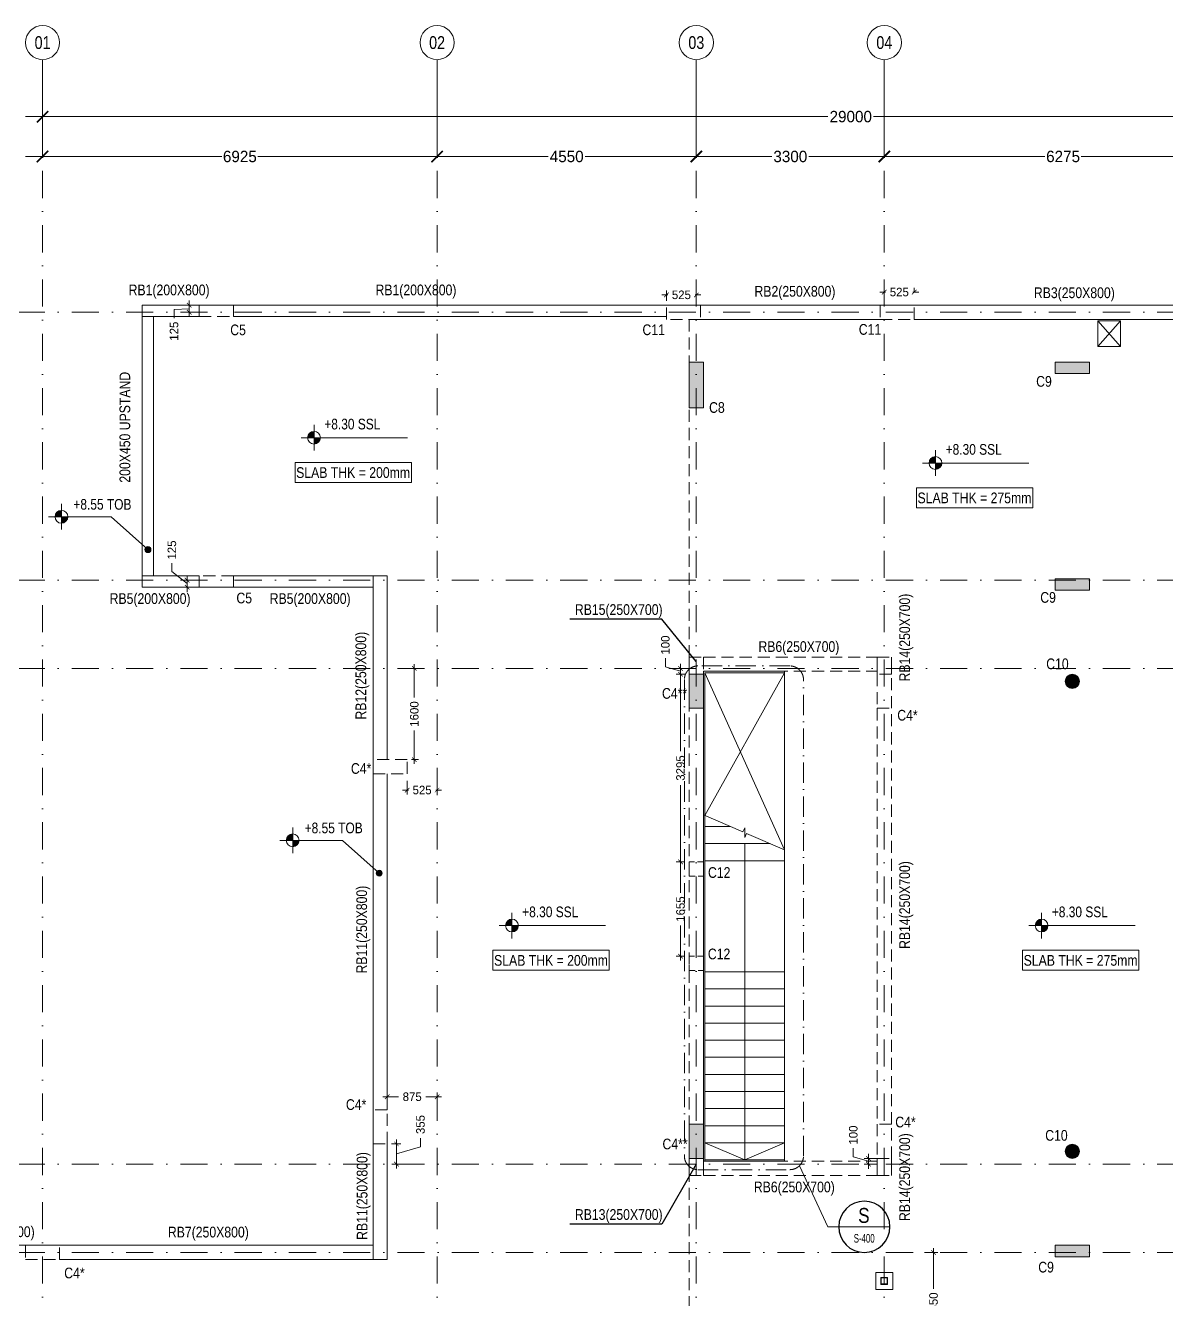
# Model space of a CAD drawing. Header units: millimetres. Extents: x -1760 to 80452, y -32586 to 8596.
# Drawn here: x 9075 to 29104, y -20546 to 1814 of the extents above; entities that cross this region are included whole.
import ezdxf
from ezdxf.enums import TextEntityAlignment as Align

# ---------------------------------------------------------------- set-up
doc = ezdxf.new("R2010")
doc.units = ezdxf.units.MM
doc.header["$LTSCALE"] = 75
for name, pattern in [('ACAD_ISO02W100', [15, 12, -3]), ('Dash Dot 3_16_', [7.9375, 4.7625, -1.5875, 0, -1.5875]), ('DASHDOT2', [12.7, 6.35, -3.175, 0, -3.175]), ('Dot & Dashed', [502.708322, 238.125, -132.291667, 0, -132.291655]), ('Hidden Line', [4.233333, 2.822222, -1.411111])]:
    doc.linetypes.add(name, pattern=pattern)
for name, color, linetype in [('00_A_GRIDS.3D', 1, 'Continuous'), ('02_A_GRIDS.3D', 1, 'Continuous'), ('133-EDEN HILLS- Grid$0$A_DIM 75', 1, 'Continuous'), ('STR BEAMS', 2, 'Continuous')]:
    doc.layers.add(name, color=color, linetype=linetype)
for name, color, linetype, lineweight in [('A-ANNO-SYMB', 150, 'Continuous', 9), ('G-ANNO-DIMS', 111, 'Continuous', 9), ('S-BEAM-IDEN', 2, 'Continuous', 9), ('S-COL', 3, 'Continuous', 13), ('S-COLS-IDEN', 171, 'Continuous', 9), ('S-HATCH', 8, 'Continuous', 9), ('S-SLAB', 3, 'Continuous', 13), ('S-STRS-____-OTLN', 31, 'Continuous', 9), ('TXT', 11, 'Continuous', 9)]:
    doc.layers.add(name, color=color, linetype=linetype, lineweight=lineweight)
doc.styles.add('133-5F Grid$0$TEXT 75', font='GOTHIC.TTF', dxfattribs={"height": 150})
doc.styles.add('236 - NAS Mall_CD_GF Plan$0$TEXT 500', font='GOTHIC.TTF', dxfattribs={"height": 350})
doc.styles.add('Arial', font='arial.ttf', dxfattribs={"width": 0.8, "height": 187.5})
doc.styles.add('Arial Narrow_1', font='ARIALN.TTF', dxfattribs={"height": 187.5})
doc.styles.add('Arial Narrow_2', font='ARIALN.TTF', dxfattribs={"height": 262.5})
doc.styles.add('Arial Narrow_3', font='ARIALN.TTF', dxfattribs={"width": 0.8, "height": 150})
doc.styles.add('GENERATED_STYLE_3', font='arial.ttf', dxfattribs={"width": 0.8})
doc.styles.add('TEXT 100', font='GOTHIC.TTF', dxfattribs={"height": 200})
doc.dimstyles.new('133-5F Grid$0$DIM 75', dxfattribs={"dimtxt": 150, "dimasz": 80, "dimexe": 75, "dimexo": 75, "dimgap": 75, "dimtad": 0, "dimdec": 0, "dimrnd": 5, "dimzin": 0, "dimdsep": 46, "dimtxsty": '133-5F Grid$0$TEXT 75', "dimblk": '133-5F Grid$0$_ARCHTICK', "dimcen": 0, "dimdle": 75, "dimclrd": 256, "dimclre": 256, "dimclrt": 256, "dimadec": 0, "dimazin": 0, "dimtfac": 1, "dimtdec": 0, "dimtmove": 1, "dimatfit": 3, "dimfxl": 160, "dimfxlon": 1, "dimtolj": 1, "dimtzin": 0, "dimlwd": 0, "dimlwe": 0, "dimarcsym": 0})
doc.dimstyles.new('236 - NAS Mall_CD_GF Plan$0$DIM 500', dxfattribs={"dimtxt": 350, "dimasz": 300, "dimexe": 0, "dimexo": 0, "dimgap": 25, "dimtad": 0, "dimdec": 0, "dimrnd": 5, "dimzin": 0, "dimdsep": 46, "dimtxsty": '236 - NAS Mall_CD_GF Plan$0$TEXT 500', "dimblk": '236 - NAS Mall_CD_GF Plan$0$_ARCHTICK', "dimcen": 0, "dimdle": 300, "dimclrd": 256, "dimclre": 256, "dimclrt": 256, "dimadec": 0, "dimazin": 0, "dimtfac": 1, "dimtdec": 0, "dimtmove": 1, "dimatfit": 3, "dimfxl": 1000, "dimfxlon": 1, "dimtolj": 1, "dimtzin": 0, "dimlwd": 0, "dimlwe": 0, "dimarcsym": 0})

# ---------------------------------------------------------------- blocks, each defined once
blk = doc.blocks.new('Spot Elevations - WYE_Spot Elevation - Target Filled-619581-VILLA E - FIRST FLOOR')
at = {"layer": 'G-ANNO-DIMS'}
h = blk.add_hatch(color=256, dxfattribs=at)
edge = h.paths.add_edge_path(flags=0)
edge.add_line((0, 0), (-1.5, 0))
edge.add_arc((0, 0), 1.5, 90, 180, ccw=False)
edge.add_line((0, 1.5), (0, 0))
h = blk.add_hatch(color=256, dxfattribs=at)
edge = h.paths.add_edge_path(flags=0)
edge.add_line((0, 0), (1.5, 0))
edge.add_arc((0, 0), 1.5, 270, 360, ccw=False)
edge.add_line((0, -1.5), (0, 0))
for p, q in [((0, -3), (0, 3)), ((-3, 0), (3.01, 0))]:
    blk.add_line(p, q, dxfattribs=at)
blk.add_circle((0, 0), 1.5, dxfattribs=at)
blk = doc.blocks.new('Standard grid marker')
at = {"layer": '00_A_GRIDS.3D', "linetype": 'Dot & Dashed', "lineweight": 0}
blk.add_line((1000, 0), (0, 0), dxfattribs=at)
at = {"layer": '00_A_GRIDS.3D', "linetype": 'DASHDOT2', "lineweight": 0}
blk.add_line((1000, 0), (29352, 0), dxfattribs=at)
at = {"layer": '00_A_GRIDS.3D', "linetype": 'Continuous', "lineweight": 0}
blk.add_circle((-300, 0), 300, dxfattribs=at)
at = {"layer": '00_A_GRIDS.3D', "linetype": 'Dot & Dashed', "lineweight": 0}
blk.add_point((1000, 0), dxfattribs=at)
blk.add_point((1000, 0), dxfattribs=at)
at = {"layer": '00_A_GRIDS.3D', "lineweight": 0, "style": 'GENERATED_STYLE_3'}
for tag, p in [('AC_MarkerText_1_0', (-464, -51)), ('AC_MarkerText_1_1', (30488, -51))]:
    blk.add_attdef(tag, text='', height=225, rotation=90, dxfattribs=at).set_placement(p, align=Align.TOP_CENTER)
blk = doc.blocks.new('Standard grid marker_2')
at = {"layer": '00_A_GRIDS.3D', "linetype": 'DASHDOT2', "lineweight": 0}
blk.add_line((1000, 0), (50581, 0), dxfattribs=at)
at = {"layer": '00_A_GRIDS.3D', "lineweight": 0, "style": 'GENERATED_STYLE_3'}
for tag, p in [('AC_MarkerText_1_0', (-300, -215)), ('AC_MarkerText_1_1', (51881, -215))]:
    blk.add_attdef(tag, text='', height=225, rotation=180, dxfattribs=at).set_placement(p, align=Align.TOP_CENTER)
blk = doc.blocks.new('236 - NAS Mall_CD_GF Plan$0$_ARCHTICK')
at = {"color": 0, "linetype": 'ByBlock', "const_width": 0.15}
blk.add_lwpolyline([(-0.5, -0.5), (0.5, 0.5)], dxfattribs=at)
blk = doc.blocks.new('*D5')
at = {"layer": '02_A_GRIDS.3D', "lineweight": 0, "transparency": 16777216}
for p, q in [((9375, -64), (9375, -486)), ((16300, -64), (16300, -486)), ((9075, -486), (12519, -486)), ((16600, -486), (13156, -486))]:
    blk.add_line(p, q, dxfattribs=at)
at = {"layer": 'Defpoints', "color": 0, "transparency": 16777216}
for p in [(9375, -64), (16300, -64), (16300, -486)]:
    blk.add_point(p, dxfattribs=at)
at = {"layer": '02_A_GRIDS.3D', "lineweight": 0, "transparency": 16777216, "xscale": 200, "yscale": 200, "zscale": 200, "rotation": 180}
blk.add_blockref('236 - NAS Mall_CD_GF Plan$0$_ARCHTICK', (9375, -486), dxfattribs=at)
at = {"layer": '02_A_GRIDS.3D', "lineweight": 0, "transparency": 16777216, "xscale": 200, "yscale": 200, "zscale": 200}
blk.add_blockref('236 - NAS Mall_CD_GF Plan$0$_ARCHTICK', (16300, -486), dxfattribs=at)
at = {"layer": '02_A_GRIDS.3D', "transparency": 16777216, "insert": (12838, -486), "char_height": 200, "attachment_point": 5, "style": 'TEXT 100'}
blk.add_mtext('\\A1;6925', dxfattribs=at)
blk = doc.blocks.new('*D6')
at = {"layer": '02_A_GRIDS.3D', "lineweight": 0, "transparency": 16777216}
for p, q in [((16300, -64), (16300, -486)), ((20850, -64), (20850, -486)), ((16000, -486), (18249, -486)), ((21150, -486), (18901, -486))]:
    blk.add_line(p, q, dxfattribs=at)
at = {"layer": 'Defpoints', "color": 0, "transparency": 16777216}
for p in [(16300, -64), (20850, -64), (20850, -486)]:
    blk.add_point(p, dxfattribs=at)
at = {"layer": '02_A_GRIDS.3D', "lineweight": 0, "transparency": 16777216, "xscale": 200, "yscale": 200, "zscale": 200, "rotation": 180}
blk.add_blockref('236 - NAS Mall_CD_GF Plan$0$_ARCHTICK', (16300, -486), dxfattribs=at)
at = {"layer": '02_A_GRIDS.3D', "lineweight": 0, "transparency": 16777216, "xscale": 200, "yscale": 200, "zscale": 200}
blk.add_blockref('236 - NAS Mall_CD_GF Plan$0$_ARCHTICK', (20850, -486), dxfattribs=at)
at = {"layer": '02_A_GRIDS.3D', "transparency": 16777216, "insert": (18575, -486), "char_height": 200, "attachment_point": 5, "style": 'TEXT 100'}
blk.add_mtext('\\A1;4550', dxfattribs=at)
blk = doc.blocks.new('*D7')
at = {"layer": '02_A_GRIDS.3D', "lineweight": 0, "transparency": 16777216}
for p, q in [((20850, -64), (20850, -486)), ((24150, -64), (24150, -486)), ((20550, -486), (22176, -486)), ((24450, -486), (22824, -486))]:
    blk.add_line(p, q, dxfattribs=at)
at = {"layer": 'Defpoints', "color": 0, "transparency": 16777216}
for p in [(20850, -64), (24150, -64), (24150, -486)]:
    blk.add_point(p, dxfattribs=at)
at = {"layer": '02_A_GRIDS.3D', "lineweight": 0, "transparency": 16777216, "xscale": 200, "yscale": 200, "zscale": 200, "rotation": 180}
blk.add_blockref('236 - NAS Mall_CD_GF Plan$0$_ARCHTICK', (20850, -486), dxfattribs=at)
at = {"layer": '02_A_GRIDS.3D', "lineweight": 0, "transparency": 16777216, "xscale": 200, "yscale": 200, "zscale": 200}
blk.add_blockref('236 - NAS Mall_CD_GF Plan$0$_ARCHTICK', (24150, -486), dxfattribs=at)
at = {"layer": '02_A_GRIDS.3D', "transparency": 16777216, "insert": (22500, -486), "char_height": 200, "attachment_point": 5, "style": 'TEXT 100'}
blk.add_mtext('\\A1;3300', dxfattribs=at)
blk = doc.blocks.new('*D8')
at = {"layer": '02_A_GRIDS.3D', "lineweight": 0, "transparency": 16777216}
for p, q in [((24150, -64), (24150, -486)), ((30425, -64), (30425, -486)), ((23850, -486), (26969, -486)), ((30725, -486), (27606, -486))]:
    blk.add_line(p, q, dxfattribs=at)
at = {"layer": 'Defpoints', "color": 0, "transparency": 16777216}
for p in [(24150, -64), (30425, -64), (30425, -486)]:
    blk.add_point(p, dxfattribs=at)
at = {"layer": '02_A_GRIDS.3D', "lineweight": 0, "transparency": 16777216, "xscale": 200, "yscale": 200, "zscale": 200, "rotation": 180}
blk.add_blockref('236 - NAS Mall_CD_GF Plan$0$_ARCHTICK', (24150, -486), dxfattribs=at)
at = {"layer": '02_A_GRIDS.3D', "lineweight": 0, "transparency": 16777216, "xscale": 200, "yscale": 200, "zscale": 200}
blk.add_blockref('236 - NAS Mall_CD_GF Plan$0$_ARCHTICK', (30425, -486), dxfattribs=at)
at = {"layer": '02_A_GRIDS.3D', "transparency": 16777216, "insert": (27288, -486), "char_height": 200, "attachment_point": 5, "style": 'TEXT 100'}
blk.add_mtext('\\A1;6275', dxfattribs=at)
blk = doc.blocks.new('*D10')
at = {"layer": '02_A_GRIDS.3D', "lineweight": 0, "transparency": 16777216}
for p, q in [((9375, 636), (9375, 214)), ((38375, 636), (38375, 214)), ((9075, 214), (23159, 214)), ((38675, 214), (23963, 214))]:
    blk.add_line(p, q, dxfattribs=at)
at = {"layer": 'Defpoints', "color": 0, "transparency": 16777216}
for p in [(9375, 636), (38375, 636), (38375, 214)]:
    blk.add_point(p, dxfattribs=at)
at = {"layer": '02_A_GRIDS.3D', "lineweight": 0, "transparency": 16777216, "xscale": 200, "yscale": 200, "zscale": 200, "rotation": 180}
blk.add_blockref('236 - NAS Mall_CD_GF Plan$0$_ARCHTICK', (9375, 214), dxfattribs=at)
at = {"layer": '02_A_GRIDS.3D', "lineweight": 0, "transparency": 16777216, "xscale": 200, "yscale": 200, "zscale": 200}
blk.add_blockref('236 - NAS Mall_CD_GF Plan$0$_ARCHTICK', (38375, 214), dxfattribs=at)
at = {"layer": '02_A_GRIDS.3D', "transparency": 16777216, "insert": (23561, 214), "char_height": 200, "attachment_point": 5, "style": 'TEXT 100'}
blk.add_mtext('\\A1;29000', dxfattribs=at)
blk = doc.blocks.new('133-5F Grid$0$_ARCHTICK')
at = {"color": 0, "linetype": 'ByBlock', "const_width": 0.15}
blk.add_lwpolyline([(-0.5, -0.5), (0.5, 0.5)], dxfattribs=at)
blk = doc.blocks.new('*D29')
at = {"layer": '133-EDEN HILLS- Grid$0$A_DIM 75', "lineweight": 0, "transparency": 16777216}
for p, q in [((20325, -3020), (20325, -2839)), ((20850, -3020), (20850, -2839)), ((20325, -2914), (20245, -2914)), ((20325, -2914), (20348, -2914)), ((20850, -2914), (20827, -2914)), ((20850, -2914), (20930, -2914))]:
    blk.add_line(p, q, dxfattribs=at)
at = {"layer": 'Defpoints', "color": 0, "transparency": 16777216}
for p in [(20325, -3095), (20850, -2914), (20850, -3095)]:
    blk.add_point(p, dxfattribs=at)
at = {"layer": '133-EDEN HILLS- Grid$0$A_DIM 75', "lineweight": 0, "transparency": 16777216, "xscale": 80, "yscale": 80, "zscale": 80}
blk.add_blockref('133-5F Grid$0$_ARCHTICK', (20325, -2914), dxfattribs=at)
at = {"layer": '133-EDEN HILLS- Grid$0$A_DIM 75', "lineweight": 0, "transparency": 16777216, "xscale": 80, "yscale": 80, "zscale": 80, "rotation": 180}
blk.add_blockref('133-5F Grid$0$_ARCHTICK', (20850, -2914), dxfattribs=at)
at = {"layer": '133-EDEN HILLS- Grid$0$A_DIM 75', "transparency": 16777216, "insert": (20588, -2914), "char_height": 150, "attachment_point": 5, "style": '133-5F Grid$0$TEXT 75'}
blk.add_mtext('\\A1;525', dxfattribs=at)
blk = doc.blocks.new('*D30')
at = {"layer": '133-EDEN HILLS- Grid$0$A_DIM 75', "lineweight": 0, "transparency": 16777216}
for p, q in [((24150, -2865), (24070, -2865)), ((24150, -3022), (24150, -2790)), ((24150, -2865), (24173, -2865)), ((24675, -2865), (24652, -2865)), ((24675, -2865), (24675, -2790)), ((24675, -2865), (24755, -2865))]:
    blk.add_line(p, q, dxfattribs=at)
at = {"layer": 'Defpoints', "color": 0, "transparency": 16777216}
for p in [(24675, -2865), (24675, -2865), (24150, -3097)]:
    blk.add_point(p, dxfattribs=at)
at = {"layer": '133-EDEN HILLS- Grid$0$A_DIM 75', "lineweight": 0, "transparency": 16777216, "xscale": 80, "yscale": 80, "zscale": 80}
blk.add_blockref('133-5F Grid$0$_ARCHTICK', (24150, -2865), dxfattribs=at)
at = {"layer": '133-EDEN HILLS- Grid$0$A_DIM 75', "lineweight": 0, "transparency": 16777216, "xscale": 80, "yscale": 80, "zscale": 80, "rotation": 180}
blk.add_blockref('133-5F Grid$0$_ARCHTICK', (24675, -2865), dxfattribs=at)
at = {"layer": '133-EDEN HILLS- Grid$0$A_DIM 75', "transparency": 16777216, "insert": (24413, -2865), "char_height": 150, "attachment_point": 5, "style": '133-5F Grid$0$TEXT 75'}
blk.add_mtext('\\A1;525', dxfattribs=at)
blk = doc.blocks.new('*D33')
at = {"layer": '133-EDEN HILLS- Grid$0$A_DIM 75', "lineweight": 0, "transparency": 16777216}
for p, q in [((20307, -9440), (20307, -9290)), ((20573, -9470), (20573, -9390)), ((20573, -9520), (20307, -9440)), ((20650, -9470), (20498, -9470)), ((20650, -9570), (20498, -9570)), ((20573, -9570), (20573, -9470)), ((20573, -9570), (20573, -9470)), ((20573, -9570), (20573, -9650))]:
    blk.add_line(p, q, dxfattribs=at)
at = {"layer": 'Defpoints', "color": 0, "transparency": 16777216}
for p in [(20573, -9470), (20725, -9470), (20725, -9570)]:
    blk.add_point(p, dxfattribs=at)
at = {"layer": '133-EDEN HILLS- Grid$0$A_DIM 75', "lineweight": 0, "transparency": 16777216, "xscale": 80, "yscale": 80, "zscale": 80}
for p, rotation in [((20573, -9470), 270), ((20573, -9570), 90)]:
    blk.add_blockref('133-5F Grid$0$_ARCHTICK', p, dxfattribs=dict(at, rotation=rotation))
at = {"layer": '133-EDEN HILLS- Grid$0$A_DIM 75', "transparency": 16777216, "insert": (20307, -9060), "char_height": 150, "attachment_point": 5, "rotation": 90, "style": '133-5F Grid$0$TEXT 75'}
blk.add_mtext('\\A1;100', dxfattribs=at)
blk = doc.blocks.new('*D34')
at = {"layer": '133-EDEN HILLS- Grid$0$A_DIM 75', "lineweight": 0, "transparency": 16777216}
for p, q in [((11645, -7771), (11645, -7621)), ((11912, -7982), (11645, -7771)), ((12072, -7920), (11837, -7920)), ((12072, -8045), (11837, -8045)), ((11912, -7920), (11912, -7840)), ((11912, -7920), (11912, -8045)), ((11912, -7920), (11912, -8045)), ((11912, -8045), (11912, -8125))]:
    blk.add_line(p, q, dxfattribs=at)
at = {"layer": 'Defpoints', "color": 0, "transparency": 16777216}
for p in [(11912, -8045), (12710, -7920), (12710, -8045)]:
    blk.add_point(p, dxfattribs=at)
at = {"layer": '133-EDEN HILLS- Grid$0$A_DIM 75', "lineweight": 0, "transparency": 16777216, "xscale": 80, "yscale": 80, "zscale": 80}
for p, rotation in [((11912, -7920), 270), ((11912, -8045), 90)]:
    blk.add_blockref('133-5F Grid$0$_ARCHTICK', p, dxfattribs=dict(at, rotation=rotation))
at = {"layer": '133-EDEN HILLS- Grid$0$A_DIM 75', "transparency": 16777216, "insert": (11645, -7392), "char_height": 150, "attachment_point": 5, "rotation": 90, "style": '133-5F Grid$0$TEXT 75'}
blk.add_mtext('\\A1;125', dxfattribs=at)
blk = doc.blocks.new('*D35')
at = {"layer": '133-EDEN HILLS- Grid$0$A_DIM 75', "lineweight": 0, "transparency": 16777216}
for p, q in [((16060, -9470), (15825, -9470)), ((15900, -9395), (15900, -9982)), ((15900, -11145), (15900, -10558)), ((15850, -11070), (15975, -11070))]:
    blk.add_line(p, q, dxfattribs=at)
at = {"layer": 'Defpoints', "color": 0, "transparency": 16777216}
for p in [(15900, -9470), (16175, -9470), (15775, -11070)]:
    blk.add_point(p, dxfattribs=at)
at = {"layer": '133-EDEN HILLS- Grid$0$A_DIM 75', "lineweight": 0, "transparency": 16777216, "xscale": 80, "yscale": 80, "zscale": 80}
for p, rotation in [((15900, -9470), 90), ((15900, -11070), 270)]:
    blk.add_blockref('133-5F Grid$0$_ARCHTICK', p, dxfattribs=dict(at, rotation=rotation))
at = {"layer": '133-EDEN HILLS- Grid$0$A_DIM 75', "transparency": 16777216, "insert": (15900, -10270), "char_height": 150, "attachment_point": 5, "rotation": 90, "style": '133-5F Grid$0$TEXT 75'}
blk.add_mtext('\\A1;1600', dxfattribs=at)
blk = doc.blocks.new('*D36')
at = {"layer": '133-EDEN HILLS- Grid$0$A_DIM 75', "lineweight": 0, "transparency": 16777216}
for p, q in [((15500, -17815), (15661, -17815)), ((15586, -17740), (15586, -18245)), ((15586, -17992), (16009, -17865)), ((16009, -17865), (16009, -17715)), ((15505, -18170), (15661, -18170))]:
    blk.add_line(p, q, dxfattribs=at)
at = {"layer": 'Defpoints', "color": 0, "transparency": 16777216}
for p in [(15425, -17815), (15430, -18170), (15586, -18170)]:
    blk.add_point(p, dxfattribs=at)
at = {"layer": '133-EDEN HILLS- Grid$0$A_DIM 75', "lineweight": 0, "transparency": 16777216, "xscale": 80, "yscale": 80, "zscale": 80}
for p, rotation in [((15586, -17815), 90), ((15586, -18170), 270)]:
    blk.add_blockref('133-5F Grid$0$_ARCHTICK', p, dxfattribs=dict(at, rotation=rotation))
at = {"layer": '133-EDEN HILLS- Grid$0$A_DIM 75', "transparency": 16777216, "insert": (16009, -17475), "char_height": 150, "attachment_point": 5, "rotation": 90, "style": '133-5F Grid$0$TEXT 75'}
blk.add_mtext('\\A1;355', dxfattribs=at)
blk = doc.blocks.new('*D37')
at = {"layer": '133-EDEN HILLS- Grid$0$A_DIM 75', "lineweight": 0, "transparency": 16777216}
for p, q in [((15350, -16988), (15622, -16988)), ((15425, -17063), (15425, -16913)), ((16375, -16988), (16103, -16988)), ((16300, -17063), (16300, -16913))]:
    blk.add_line(p, q, dxfattribs=at)
at = {"layer": 'Defpoints', "color": 0, "transparency": 16777216}
for p in [(15425, -16988), (15425, -17138), (16300, -17138)]:
    blk.add_point(p, dxfattribs=at)
at = {"layer": '133-EDEN HILLS- Grid$0$A_DIM 75', "lineweight": 0, "transparency": 16777216, "xscale": 80, "yscale": 80, "zscale": 80, "rotation": 180}
blk.add_blockref('133-5F Grid$0$_ARCHTICK', (15425, -16988), dxfattribs=at)
at = {"layer": '133-EDEN HILLS- Grid$0$A_DIM 75', "lineweight": 0, "transparency": 16777216, "xscale": 80, "yscale": 80, "zscale": 80}
blk.add_blockref('133-5F Grid$0$_ARCHTICK', (16300, -16988), dxfattribs=at)
at = {"layer": '133-EDEN HILLS- Grid$0$A_DIM 75', "transparency": 16777216, "insert": (15863, -16988), "char_height": 150, "attachment_point": 5, "style": '133-5F Grid$0$TEXT 75'}
blk.add_mtext('\\A1;875', dxfattribs=at)
blk = doc.blocks.new('*D38')
at = {"layer": '133-EDEN HILLS- Grid$0$A_DIM 75', "lineweight": 0, "transparency": 16777216}
for p, q in [((23606, -18040), (23606, -17890)), ((23872, -18120), (23606, -18040)), ((24032, -18070), (23797, -18070)), ((23872, -18070), (23872, -17990)), ((23872, -18170), (23872, -18070)), ((23872, -18170), (23872, -18070)), ((24032, -18170), (23797, -18170)), ((23872, -18170), (23872, -18250))]:
    blk.add_line(p, q, dxfattribs=at)
at = {"layer": 'Defpoints', "color": 0, "transparency": 16777216}
for p in [(23872, -18070), (24150, -18070), (24150, -18170)]:
    blk.add_point(p, dxfattribs=at)
at = {"layer": '133-EDEN HILLS- Grid$0$A_DIM 75', "lineweight": 0, "transparency": 16777216, "xscale": 80, "yscale": 80, "zscale": 80}
for p, rotation in [((23872, -18070), 270), ((23872, -18170), 90)]:
    blk.add_blockref('133-5F Grid$0$_ARCHTICK', p, dxfattribs=dict(at, rotation=rotation))
at = {"layer": '133-EDEN HILLS- Grid$0$A_DIM 75', "transparency": 16777216, "insert": (23606, -17660), "char_height": 150, "attachment_point": 5, "rotation": 90, "style": '133-5F Grid$0$TEXT 75'}
blk.add_mtext('\\A1;100', dxfattribs=at)
blk = doc.blocks.new('*D44')
at = {"layer": '133-EDEN HILLS- Grid$0$A_DIM 75', "lineweight": 0, "transparency": 16777216}
for p, q in [((25014, -19645), (25014, -20357)), ((24854, -19720), (25089, -19720)), ((25014, -21645), (25014, -20933)), ((24862, -21570), (25089, -21570))]:
    blk.add_line(p, q, dxfattribs=at)
at = {"layer": 'Defpoints', "color": 0, "transparency": 16777216}
for p in [(24683, -19720), (25014, -19720), (24787, -21570)]:
    blk.add_point(p, dxfattribs=at)
at = {"layer": '133-EDEN HILLS- Grid$0$A_DIM 75', "lineweight": 0, "transparency": 16777216, "xscale": 80, "yscale": 80, "zscale": 80}
for p, rotation in [((25014, -19720), 90), ((25014, -21570), 270)]:
    blk.add_blockref('133-5F Grid$0$_ARCHTICK', p, dxfattribs=dict(at, rotation=rotation))
at = {"layer": '133-EDEN HILLS- Grid$0$A_DIM 75', "transparency": 16777216, "insert": (25014, -20645), "char_height": 150, "attachment_point": 5, "rotation": 90, "style": '133-5F Grid$0$TEXT 75'}
blk.add_mtext('\\A1;1850', dxfattribs=at)
blk = doc.blocks.new('*D45')
at = {"layer": '133-EDEN HILLS- Grid$0$A_DIM 75', "lineweight": 0, "transparency": 16777216}
for p, q in [((20650, -9570), (20498, -9570)), ((20573, -9495), (20573, -10920)), ((20573, -12942), (20573, -11517)), ((20650, -12867), (20498, -12867))]:
    blk.add_line(p, q, dxfattribs=at)
at = {"layer": 'Defpoints', "color": 0, "transparency": 16777216}
for p in [(20725, -9570), (20573, -12867), (20725, -12867)]:
    blk.add_point(p, dxfattribs=at)
at = {"layer": '133-EDEN HILLS- Grid$0$A_DIM 75', "lineweight": 0, "transparency": 16777216, "xscale": 80, "yscale": 80, "zscale": 80}
for p, rotation in [((20573, -9570), 90), ((20573, -12867), 270)]:
    blk.add_blockref('133-5F Grid$0$_ARCHTICK', p, dxfattribs=dict(at, rotation=rotation))
at = {"layer": '133-EDEN HILLS- Grid$0$A_DIM 75', "transparency": 16777216, "insert": (20573, -11218), "char_height": 150, "attachment_point": 5, "rotation": 90, "style": '133-5F Grid$0$TEXT 75'}
blk.add_mtext('\\A1;3295', dxfattribs=at)
blk = doc.blocks.new('*D46')
at = {"layer": '133-EDEN HILLS- Grid$0$A_DIM 75', "lineweight": 0, "transparency": 16777216}
for p, q in [((20650, -12867), (20498, -12867)), ((20573, -12792), (20573, -13406)), ((20573, -14594), (20573, -13980)), ((20650, -14519), (20498, -14519))]:
    blk.add_line(p, q, dxfattribs=at)
at = {"layer": 'Defpoints', "color": 0, "transparency": 16777216}
for p in [(20725, -12867), (20573, -14519), (20725, -14519)]:
    blk.add_point(p, dxfattribs=at)
at = {"layer": '133-EDEN HILLS- Grid$0$A_DIM 75', "lineweight": 0, "transparency": 16777216, "xscale": 80, "yscale": 80, "zscale": 80}
for p, rotation in [((20573, -12867), 90), ((20573, -14519), 270)]:
    blk.add_blockref('133-5F Grid$0$_ARCHTICK', p, dxfattribs=dict(at, rotation=rotation))
at = {"layer": '133-EDEN HILLS- Grid$0$A_DIM 75', "transparency": 16777216, "insert": (20573, -13693), "char_height": 150, "attachment_point": 5, "rotation": 90, "style": '133-5F Grid$0$TEXT 75'}
blk.add_mtext('\\A1;1655', dxfattribs=at)
blk = doc.blocks.new('*D50')
at = {"layer": '133-EDEN HILLS- Grid$0$A_DIM 75', "lineweight": 0, "transparency": 16777216}
for p, q in [((12050, -3095), (11874, -3095)), ((11949, -3095), (11949, -3015)), ((11949, -3220), (11949, -3095)), ((11949, -3220), (11949, -3095)), ((11949, -3157), (11683, -3171)), ((11683, -3171), (11683, -3321)), ((12050, -3220), (11874, -3220)), ((11949, -3220), (11949, -3300))]:
    blk.add_line(p, q, dxfattribs=at)
at = {"layer": 'Defpoints', "color": 0, "transparency": 16777216}
for p in [(11949, -3095), (12125, -3095), (12125, -3220)]:
    blk.add_point(p, dxfattribs=at)
at = {"layer": '133-EDEN HILLS- Grid$0$A_DIM 75', "lineweight": 0, "transparency": 16777216, "xscale": 80, "yscale": 80, "zscale": 80}
for p, rotation in [((11949, -3095), 270), ((11949, -3220), 90)]:
    blk.add_blockref('133-5F Grid$0$_ARCHTICK', p, dxfattribs=dict(at, rotation=rotation))
at = {"layer": '133-EDEN HILLS- Grid$0$A_DIM 75', "transparency": 16777216, "insert": (11683, -3551), "char_height": 150, "attachment_point": 5, "rotation": 90, "style": '133-5F Grid$0$TEXT 75'}
blk.add_mtext('\\A1;125', dxfattribs=at)
blk = doc.blocks.new('*D47')
at = {"layer": '133-EDEN HILLS- Grid$0$A_DIM 75', "lineweight": 0, "transparency": 16777216}
for p, q in [((15775, -11605), (15695, -11605)), ((15775, -11445), (15775, -11680)), ((15775, -11605), (15798, -11605)), ((16300, -11605), (16277, -11605)), ((16300, -11602), (16300, -11680)), ((16300, -11605), (16380, -11605))]:
    blk.add_line(p, q, dxfattribs=at)
at = {"layer": 'Defpoints', "color": 0, "transparency": 16777216}
for p in [(15775, -11320), (15775, -11605), (16300, -11527)]:
    blk.add_point(p, dxfattribs=at)
at = {"layer": '133-EDEN HILLS- Grid$0$A_DIM 75', "lineweight": 0, "transparency": 16777216, "xscale": 80, "yscale": 80, "zscale": 80}
blk.add_blockref('133-5F Grid$0$_ARCHTICK', (15775, -11605), dxfattribs=at)
at = {"layer": '133-EDEN HILLS- Grid$0$A_DIM 75', "lineweight": 0, "transparency": 16777216, "xscale": 80, "yscale": 80, "zscale": 80, "rotation": 180}
blk.add_blockref('133-5F Grid$0$_ARCHTICK', (16300, -11605), dxfattribs=at)
at = {"layer": '133-EDEN HILLS- Grid$0$A_DIM 75', "transparency": 16777216, "insert": (16037, -11605), "char_height": 150, "attachment_point": 5, "style": '133-5F Grid$0$TEXT 75'}
blk.add_mtext('\\A1;525', dxfattribs=at)
blk = doc.blocks.new('A$C40ff5251')
at = {"layer": 'S-SLAB'}
for p, q in [((125, -50), (125, -8650)), ((1550, -50), (125, -50)), ((1550, -75), (1550, -50)), ((1547, -2175), (1550, -2175)), ((150, -2775), (600, -2775)), ((150, -3075), (1297, -3075)), ((150, -3375), (1550, -3375)), ((150, -5325), (1550, -5325)), ((150, -5625), (1550, -5625)), ((150, -5925), (1550, -5925)), ((150, -6225), (1550, -6225)), ((150, -6525), (1550, -6525)), ((150, -6825), (1550, -6825)), ((150, -7125), (1550, -7125)), ((150, -7425), (1550, -7425)), ((150, -7725), (1550, -7725)), ((150, -8025), (1550, -8025)), ((150, -8325), (1550, -8325)), ((125, -8650), (150, -8650)), ((150, -8625), (1550, -8625))]:
    blk.add_line(p, q, dxfattribs=at)
at = {"layer": 'S-SLAB', "linetype": 'Hidden Line'}
for p, q in [((125, -3397), (125, -700)), ((125, -5049), (125, -3647)), ((125, -8000), (125, -5299))]:
    blk.add_line(p, q, dxfattribs=at)
at = {"layer": 'S-SLAB'}
blk.add_lwpolyline([(1550, -75), (150, -75), (150, -8650), (1550, -8650)], close=True, dxfattribs=at)
blk.add_lwpolyline([(125, -2571), (819, -2869), (849, -2798), (850, -2967), (881, -2896), (1550, -3184)], dxfattribs=at)
at = {"layer": 'S-STRS-____-OTLN'}
for p, q in [((850, -3075), (851, -8625)), ((851, -8625), (150, -8325)), ((851, -8625), (1550, -8325))]:
    blk.add_line(p, q, dxfattribs=at)
blk = doc.blocks.new('Structural Plan - CALLOUT_HEAD-1486035-VILLA E - FIRST FLOOR')
at = {"layer": 'A-ANNO-SYMB'}
blk.add_line((-6, 0), (6, 0), dxfattribs=at)
at = {"layer": 'A-ANNO-SYMB', "lineweight": 30}
for start, end in [(360, 180), (180, 360)]:
    blk.add_arc((0, 0), 6, start, end, dxfattribs=at)
blk = doc.blocks.new('A$C4a4eef1e')
at = {"layer": 'A-ANNO-SYMB'}
for q in [(327, -361), (1020, -1434)]:
    blk.add_line((822, -1434), q, dxfattribs=at)
at = {"layer": 'A-ANNO-SYMB', "linetype": 'Dash Dot 3_16_'}
blk.add_lwpolyline([(-1693, 8171), (-1693, -192, 0.414214), (-1455, -431), (158, -431, 0.414214), (397, -192), (397, 8171, 0.414214), (158, 8410), (-1455, 8410, 0.414214)], format="xyb", close=True, dxfattribs=at)
at = {"layer": 'A-ANNO-SYMB', "xscale": 74.99999999999996, "yscale": 74.99999999999996, "zscale": 74.99999999999996}
blk.add_blockref('Structural Plan - CALLOUT_HEAD-1486035-VILLA E - FIRST FLOOR', (1465, -1434), dxfattribs=at)
at = {"layer": 'A-ANNO-SYMB', "lineweight": 30, "insert": (1557, -1103), "char_height": 262, "width": 204.43, "attachment_point": 3, "style": 'Arial Narrow_2'}
blk.add_mtext('S', dxfattribs=at)
at = {"layer": 'A-ANNO-SYMB', "lineweight": 20, "insert": (1646, -1561), "char_height": 150, "width": 461.77, "attachment_point": 3, "style": 'Arial Narrow_3'}
blk.add_mtext('S-400', dxfattribs=at)
blk = doc.blocks.new('stcl')
at = {"layer": 'S-COL'}
for points in [[(25639, -20585), (25759, -20585), (25759, -20705), (25639, -20705)], [(25647, -20593), (25751, -20593), (25751, -20697), (25647, -20697)]]:
    blk.add_lwpolyline(points, close=True, dxfattribs=at)
at = {"layer": 'S-SLAB'}
blk.add_lwpolyline([(25549, -20495), (25849, -20495), (25849, -20795), (25549, -20795)], close=True, dxfattribs=at)

msp = doc.modelspace()

# ---------------------------------------------------------------- hatches: boundary and pattern name
at = {"layer": 'G-ANNO-DIMS'}
h = msp.add_hatch(color=256, dxfattribs=at)
h.dxf.hatch_style = 1
edge = h.paths.add_edge_path()
edge.add_arc((11224.6, -7384.2), 52.4, 0, 360)
h = msp.add_hatch(color=256, dxfattribs=at)
h.dxf.hatch_style = 1
edge = h.paths.add_edge_path()
edge.add_arc((15283.7, -13063.3), 52.4, 0, 360)
at = {"layer": 'S-HATCH'}
for points in [[(20725, -4895), (20975, -4895), (20975, -4095), (20725, -4095)], [(27750, -4095), (27150, -4095), (27150, -4295), (27750, -4295)], [(27750, -7895), (27150, -7895), (27150, -8095), (27750, -8095)], [(20975, -9570), (20725, -9570), (20725, -10170), (20975, -10170)], [(27325, -9695, 1), (27575, -9695, 1)], [(20975, -17470), (20725, -17470), (20725, -18070), (20975, -18070)], [(27325, -17945, 1), (27575, -17945, 1)], [(27750, -19595), (27150, -19595), (27150, -19795), (27750, -19795)]]:
    msp.add_hatch(color=256, dxfattribs=at).paths.add_polyline_path(points)

# ---------------------------------------------------------------- linework, layer by layer
at = {"layer": '133-EDEN HILLS- Grid$0$A_DIM 75'}
for p, q in [((20242.9, -8607.2), (18631.9, -8607.2)), ((20850, -9349.6), (20242.9, -8607.2)), ((20850, -18169.6), (20242.9, -19224)), ((20242.9, -19224), (18631.9, -19224))]:
    msp.add_line(p, q, dxfattribs=at)
at = {"layer": 'G-ANNO-DIMS'}
for p, q in [((14241.4, -5421.4), (14140.4, -5421.4)), ((15782.8, -5421.4), (14241.4, -5421.4)), ((25148.2, -5865.7), (25047.2, -5865.7)), ((26689.6, -5865.7), (25148.2, -5865.7)), ((10578.1, -6808.4), (9807.4, -6808.4)), ((11224.6, -7384.2), (10578.1, -6808.4)), ((14637.3, -12487.5), (13866.5, -12487.5)), ((15283.7, -13063.3), (14637.3, -12487.5)), ((17715.5, -13982.5), (17614.5, -13982.5)), ((19256.9, -13982.5), (17715.5, -13982.5)), ((27011.5, -13982.5), (26910.5, -13982.5)), ((28552.9, -13982.5), (27011.5, -13982.5))]:
    msp.add_line(p, q, dxfattribs=at)
for centre in [(11224.6, -7384.2), (15283.7, -13063.3)]:
    msp.add_circle(centre, 52.4, dxfattribs=at)
at = {"layer": 'S-COL', "linetype": 'Hidden Line'}
for points in [[(12725, -3295), (12725, -3095), (12125, -3095), (12125, -3295), (12725, -3295)], [(20325, -3095), (20925, -3095), (20925, -3345), (20325, -3345)], [(24675, -3095), (24075, -3095), (24075, -3345), (24675, -3345)], [(12725, -7845), (12125, -7845), (12125, -8045), (12725, -8045)], [(24275, -9570), (24025, -9570), (24025, -10170), (24275, -10170)], [(15175, -11070), (15175, -11320), (15775, -11320), (15775, -11070), (15175, -11070)], [(15175, -17814.9), (15425, -17814.9), (15425, -17214.9), (15175, -17214.9), (15175, -17814.9)], [(24275, -17470), (24025, -17470), (24025, -18070.2), (24275, -18070.2)], [(9075, -19845), (9675, -19845), (9675, -19595), (9075, -19595)]]:
    msp.add_lwpolyline(points, close=True, dxfattribs=at)
at = {"layer": 'S-COL'}
for points in [[(20725, -4895), (20975, -4895), (20975, -4095), (20725, -4095)], [(27750, -4095), (27150, -4095), (27150, -4295), (27750, -4295), (27750, -4095)], [(27750, -7895), (27150, -7895), (27150, -8095), (27750, -8095), (27750, -7895)], [(20975, -9570), (20725, -9570), (20725, -10170), (20975, -10170)], [(20975, -17470), (20725, -17470), (20725, -18070), (20975, -18070)], [(27750, -19595), (27150, -19595), (27150, -19795), (27750, -19795), (27750, -19595)]]:
    msp.add_lwpolyline(points, close=True, dxfattribs=at)
at = {"layer": 'S-COL', "linetype": 'Hidden Line', "ltscale": 0.5}
for points in [[(20975, -12866.6), (20725, -12866.6), (20725, -13116.6), (20975, -13116.6)], [(20975, -14519.4), (20725, -14519.4), (20725, -14769.4), (20975, -14769.4)]]:
    msp.add_lwpolyline(points, close=True, dxfattribs=at)
at = {"layer": 'S-COL'}
for centre in [(27450, -9695), (27450, -17945)]:
    msp.add_circle(centre, 125, dxfattribs=at)
at = {"layer": 'S-SLAB', "linetype": 'Hidden Line'}
for p, q in [((20725.1, -3095), (20725.1, -3095)), ((20725.1, -3345), (20725, -21570)), ((20725, -9270), (20725, -9570)), ((20725, -9270), (20975, -9270)), ((20975, -9270), (20975, -9570)), ((20975, -9270), (24025, -9270)), ((24025, -9270), (24275, -9270)), ((20975, -9520), (24025, -9520)), ((24025, -10170), (24025, -17470)), ((24275, -17470), (24275, -10170)), ((20725, -18070), (20725, -18370.6)), ((20975, -18120.6), (24025, -18120.6)), ((20725, -18370.6), (20975, -18370.6)), ((20975, -18370.6), (24025, -18370.6)), ((24025, -18370.6), (24275, -18370.6))]:
    msp.add_line(p, q, dxfattribs=at)
at = {"layer": 'S-SLAB'}
for p, q in [((11125, -3294.9), (12125, -3294.9)), ((11325, -7845), (11325, -3294.9)), ((12725, -3294.9), (20325, -3294.9)), ((20925, -3345.9), (24075, -3345.9)), ((29775, -3344.7), (24675, -3344.7)), ((27897, -3820), (28297, -3370)), ((27897, -3370), (28297, -3820)), ((11125, -7845), (12125, -7845)), ((12725, -7845), (15425, -7845)), ((15175, -8045), (15175, -7845)), ((15425, -11070), (15425, -7845)), ((24025, -9570), (24025, -9270)), ((24275, -9570), (24275, -9270)), ((20975, -9520), (20975, -9570)), ((21000.3, -9544.9), (22400.3, -12653.8)), ((21000.3, -12051.4), (22400.3, -9545.1)), ((15425, -17214.9), (15425, -11320)), ((15425, -17814.9), (15425, -19844.9)), ((20975, -18370.6), (20975, -18070)), ((24025, -18370.6), (24025, -18070.2)), ((24275, -18370.6), (24275, -18070.2)), ((15175, -19594.9), (15175, -19844.9)), ((15425, -19844.9), (9675, -19844.9))]:
    msp.add_line(p, q, dxfattribs=at)
for points in [[(7875, -19595), (15175, -19595), (15175, -8045), (11125, -8045), (11125, -3095), (40824.9, -3095), (40825.1, -9595), (31775, -9595), (31775, -18045), (37825, -18045), (37825, -24995), (7875, -24995)], [(27897, -3820), (28297, -3820), (28297, -3370), (27897, -3370)]]:
    msp.add_lwpolyline(points, close=True, dxfattribs=at)
at = {"layer": 'STR BEAMS', "linetype": 'ACAD_ISO02W100', "ltscale": 20}
msp.add_line((15175, -19594.9), (15175, -19595), dxfattribs=at)
at = {"layer": 'TXT', "flags": 128}
for points in [[(13807.1, -5854.5), (15848.6, -5854.5), (15848.6, -6204.8), (13807.1, -6204.8)], [(24713.9, -6298.8), (26755.4, -6298.8), (26755.4, -6649.1), (24713.9, -6649.1)], [(17281.2, -14415.6), (19322.7, -14415.6), (19322.7, -14765.9), (17281.2, -14765.9)], [(26577.2, -14415.6), (28618.7, -14415.6), (28618.7, -14765.9), (26577.2, -14765.9)]]:
    msp.add_lwpolyline(points, close=True, dxfattribs=at)

# ---------------------------------------------------------------- block references
at = {"layer": '00_A_GRIDS.3D', "linetype": 'Dot & Dashed'}
ref = msp.add_blockref('Standard grid marker', (9375, 1214.2), dxfattribs=dict(at, zscale=1000, rotation=270))
ref.add_attrib('AC_MarkerText_1', '01', dxfattribs={"layer": '02_A_GRIDS.3D', "color": 7, "lineweight": 0, "height": 225, "rotation": 360, "style": 'GENERATED_STYLE_3', "width": 0.8}).set_placement((9375, 1626.7), align=Align.TOP_CENTER)
at = {"layer": '00_A_GRIDS.3D', "linetype": 'Continuous', "zscale": 1000, "rotation": 180}
for p in [(50421.5, -3220), (50421.5, -7920), (50421.5, -9470), (50421.5, -18169.6), (50421.5, -19719.9)]:
    msp.add_blockref('Standard grid marker_2', p, dxfattribs=at)
at = {"layer": '02_A_GRIDS.3D', "linetype": 'Dot & Dashed'}
ref = msp.add_blockref('Standard grid marker', (20850, 1214.2), dxfattribs=dict(at, zscale=1000, rotation=270))
ref.add_attrib('AC_MarkerText_1', '03', dxfattribs={"color": 7, "lineweight": 0, "height": 225, "rotation": 360, "style": 'GENERATED_STYLE_3', "width": 0.8}).set_placement((20850, 1626.7), align=Align.TOP_CENTER)
ref = msp.add_blockref('Standard grid marker', (24150, 1214.2), dxfattribs=dict(at, zscale=1000, rotation=270))
ref.add_attrib('AC_MarkerText_1', '04', dxfattribs={"color": 7, "lineweight": 0, "height": 225, "rotation": 360, "style": 'GENERATED_STYLE_3', "width": 0.8}).set_placement((24150, 1626.7), align=Align.TOP_CENTER)
at = {"layer": 'A-ANNO-SYMB'}
msp.add_blockref('A$C4a4eef1e', (22334.2, -17836.2), dxfattribs=at)
at = {"layer": 'G-ANNO-DIMS', "xscale": 74.99999999999996, "yscale": 74.99999999999996, "zscale": 74.99999999999996}
for p in [(14140.4, -5421.4), (25047.2, -5865.7), (9706.4, -6808.4), (13765.6, -12487.5), (17614.5, -13982.5), (26910.5, -13982.5)]:
    msp.add_blockref('Spot Elevations - WYE_Spot Elevation - Target Filled-619581-VILLA E - FIRST FLOOR', p, dxfattribs=at)
at = {"layer": 'S-COL'}
msp.add_blockref('stcl', (-1550.7, 425.2), dxfattribs=at)
at = {"layer": 'S-SLAB'}
msp.add_blockref('A$C40ff5251', (20850, -9470), dxfattribs=at)

# ---------------------------------------------------------------- texts
at = {"layer": 'S-BEAM-IDEN', "lineweight": 20, "char_height": 187.5, "width": 1713.653, "attachment_point": 1, "style": 'Arial Narrow_1'}
for s, insert in [('RB1(200X800)', (10885.8, -2733.6)), ('RB1(200X800)', (15219, -2733.6)), ('RB2(250X800)', (21871.2, -2757.5)), ('RB3(250X800)', (26775.1, -2783)), ('RB5(200X800)', (10552.1, -8150.2)), ('RB5(200X800)', (13361.3, -8150.2)), ('RB15(250X700)', (18718.4, -8343.4)), ('RB6(250X700)', (21940.1, -8992.7)), ('RB6(250X700)', (21859.8, -18477.2)), ('RB13(250X700)', (18718.4, -18960.3)), ('RB7(250X800)', (7816.4, -19262.7)), ('RB7(250X800)', (11574.5, -19268.7))]:
    msp.add_mtext(s, dxfattribs=dict(at, insert=insert))
at = {"layer": 'S-BEAM-IDEN', "lineweight": 20, "char_height": 187.5, "attachment_point": 1, "rotation": 90, "style": 'Arial Narrow_1'}
for s, insert, width in [('\\pxt1,9;200X450 UPSTAND', (10725.6, -6209.7), 2260.031), ('\\pxqc,t4;RB14(250X700)', (24413.3, -9940.9), 2025.004), ('RB12(250X800)', (14867.7, -10367.3), 1713.653), ('\\pxqc,t4;RB14(250X700)', (24413.3, -14635.6), 2025.004), ('RB11(250X800)', (14882.5, -14823.9), 1713.653), ('\\pxqc,t4;RB14(250X700)', (24413.3, -19411), 2025.004), ('RB11(250X800)', (14890, -19499.3), 1713.653)]:
    msp.add_mtext(s, dxfattribs=dict(at, insert=insert, width=width))
at = {"layer": 'S-COLS-IDEN', "char_height": 187.5, "width": 330.696, "attachment_point": 1, "style": 'Arial Narrow_1'}
for s, insert in [('C5', (12669.4, -3434.4)), ('C11', (19905.1, -3432.3)), ('C11', (23702.1, -3426.3)), ('C9', (26815.6, -4338.1)), ('C8', (21074.6, -4796.9)), ('C5', (12777.5, -8140.4)), ('C9', (26887.8, -8129.7)), ('C10', (26992.1, -9295.5)), ('C4**', (20248, -9814.5)), ('C4*', (24377.4, -10197.5)), ('C4*', (14788.1, -11132.1)), ('C12', (21055.2, -12958.3)), ('C12', (21052.7, -14387.5)), ('C4*', (14700.1, -17030.9)), ('C4*', (24342.5, -17337.4)), ('C10', (26974.6, -17571.4)), ('C4**', (20256.3, -17722.5)), ('C9', (26852.5, -19883.8)), ('C4*', (9755.2, -19986.8))]:
    msp.add_mtext(s, dxfattribs=dict(at, insert=insert))
at = {"layer": 'TXT', "lineweight": 20, "char_height": 187.5, "width": 2423.1, "attachment_point": 1, "style": 'Arial Narrow_1'}
for s, insert in [('SLAB THK = 200mm', (13825.9, -5938.8)), ('SLAB THK = 275mm', (24732.7, -6383.1)), ('SLAB THK = 200mm', (17299.9, -14499.9)), ('SLAB THK = 275mm', (26595.9, -14499.9))]:
    msp.add_mtext(s, dxfattribs=dict(at, insert=insert))

# ---------------------------------------------------------------- dimensions: what is measured, and where the dimension line sits
at = {"layer": '02_A_GRIDS.3D'}
dim = msp.add_linear_dim(base=(38375, 214.2), p1=(9375, 636.2), p2=(38375, 636.2), dimstyle='236 - NAS Mall_CD_GF Plan$0$DIM 500', override={"dimtxt": 187.5, "dimasz": 200, "dimtxsty": 'TEXT 100'}, dxfattribs=at)
dim.commit()
dim.dimension.update_dxf_attribs({"geometry": '*D10', "text_midpoint": (23561.2, 214.2), "dimtype": 160})
for base, p1, p2, picture, middle in [((16300, -485.8), (9375, -63.8), (16300, -63.8), '*D5', (12837.5, -485.8)), ((20850, -485.8), (16300, -63.8), (20850, -63.8), '*D6', (18575, -485.8)), ((24150, -485.8), (20850, -63.8), (24150, -63.8), '*D7', (22500, -485.8)), ((30425, -485.8), (24150, -63.8), (30425, -63.8), '*D8', (27287.5, -485.8))]:
    dim = msp.add_linear_dim(base=base, p1=p1, p2=p2, dimstyle='236 - NAS Mall_CD_GF Plan$0$DIM 500', override={"dimtxt": 187.5, "dimasz": 200, "dimtxsty": 'TEXT 100'}, dxfattribs=at)
    dim.commit()
    dim.dimension.update_dxf_attribs({"geometry": picture, "text_midpoint": middle})
at = {"layer": '133-EDEN HILLS- Grid$0$A_DIM 75'}
for base, p1, p2, picture, middle in [((20850, -2914), (20325, -3095), (20850, -3095), '*D29', (20587.5, -2914)), ((24675, -2864.9), (24150, -3097), (24675, -2864.9), '*D30', (24412.5, -2864.9)), ((15775, -11604.7), (16300, -11527.2), (15775, -11320.1), '*D47', (16037.5, -11604.7)), ((15425, -16988.4), (16300, -17138.3), (15425, -17138.3), '*D37', (15862.5, -16988.4))]:
    dim = msp.add_linear_dim(base=base, p1=p1, p2=p2, dimstyle='133-5F Grid$0$DIM 75', dxfattribs=at)
    dim.commit()
    dim.dimension.update_dxf_attribs({"geometry": picture, "text_midpoint": middle})
for base, p1, p2, picture, middle in [((11948.8, -3095), (12125, -3220), (12125, -3095), '*D50', (11682.5, -3396.4)), ((11911.5, -8045), (12709.7, -7920), (12709.7, -8045), '*D34', (11645.3, -7546.4))]:
    dim = msp.add_linear_dim(base=base, p1=p1, p2=p2, angle=90, dimstyle='133-5F Grid$0$DIM 75', dxfattribs=at)
    dim.commit()
    dim.dimension.update_dxf_attribs({"geometry": picture, "text_midpoint": middle, "dimtype": 160})
for base, p1, p2, picture, middle in [((20573.2, -9470), (20725, -9570), (20725, -9470), '*D33', (20306.9, -9215.1)), ((15899.7, -9470), (15775, -11070.1), (16175, -9470), '*D35', (15899.7, -10270.1)), ((20573.2, -12866.6), (20725, -9570), (20725, -12866.6), '*D45', (20573.2, -11218.3)), ((20573.2, -14519.4), (20725, -12866.6), (20725, -14519.4), '*D46', (20573.2, -13693)), ((15585.7, -18169.6), (15425, -17814.9), (15430.4, -18169.6), '*D36', (16009.5, -17640.1)), ((23872.3, -18070.2), (24150, -18169.6), (24150, -18070.2), '*D38', (23606, -17815)), ((25014, -19719.9), (24787.4, -21570.1), (24683.5, -19719.9), '*D44', (25014, -20645))]:
    dim = msp.add_linear_dim(base=base, p1=p1, p2=p2, angle=90, dimstyle='133-5F Grid$0$DIM 75', dxfattribs=at)
    dim.commit()
    dim.dimension.update_dxf_attribs({"geometry": picture, "text_midpoint": middle})

# ---------------------------------------------------------------- next in the draw order: texts
at = {"layer": 'G-ANNO-DIMS', "char_height": 187.5, "attachment_point": 1, "line_spacing_factor": 0.941778, "style": 'Arial', "bg_fill": 3, "box_fill_scale": 1.25, "bg_fill_color": 256, "bg_fill_true_color": 13158600, "bg_fill_transparency": 0}
for s, insert, width in [('+8.30 SSL', (14319.9, -5087.7), 1733.153), ('+8.30 SSL', (25226.7, -5532), 1733.153), ('+8.55 TOB', (9916.1, -6496.4), 1128.494), ('+8.55 TOB', (13975.3, -12175.5), 1128.494), ('+8.30 SSL', (17794, -13648.8), 1733.153), ('+8.30 SSL', (27090, -13648.8), 1733.153)]:
    msp.add_mtext(s, dxfattribs=dict(at, insert=insert, width=width))

# ---------------------------------------------------------------- next in the draw order: block references
at = {"layer": '02_A_GRIDS.3D', "linetype": 'Dot & Dashed'}
ref = msp.add_blockref('Standard grid marker', (16300, 1214.2), dxfattribs=dict(at, zscale=1000, rotation=270))
ref.add_attrib('AC_MarkerText_1', '02', dxfattribs={"color": 7, "lineweight": 0, "height": 225, "rotation": 360, "style": 'GENERATED_STYLE_3', "width": 0.8}).set_placement((16300, 1626.7), align=Align.TOP_CENTER)

doc.saveas('drawing.dxf')
